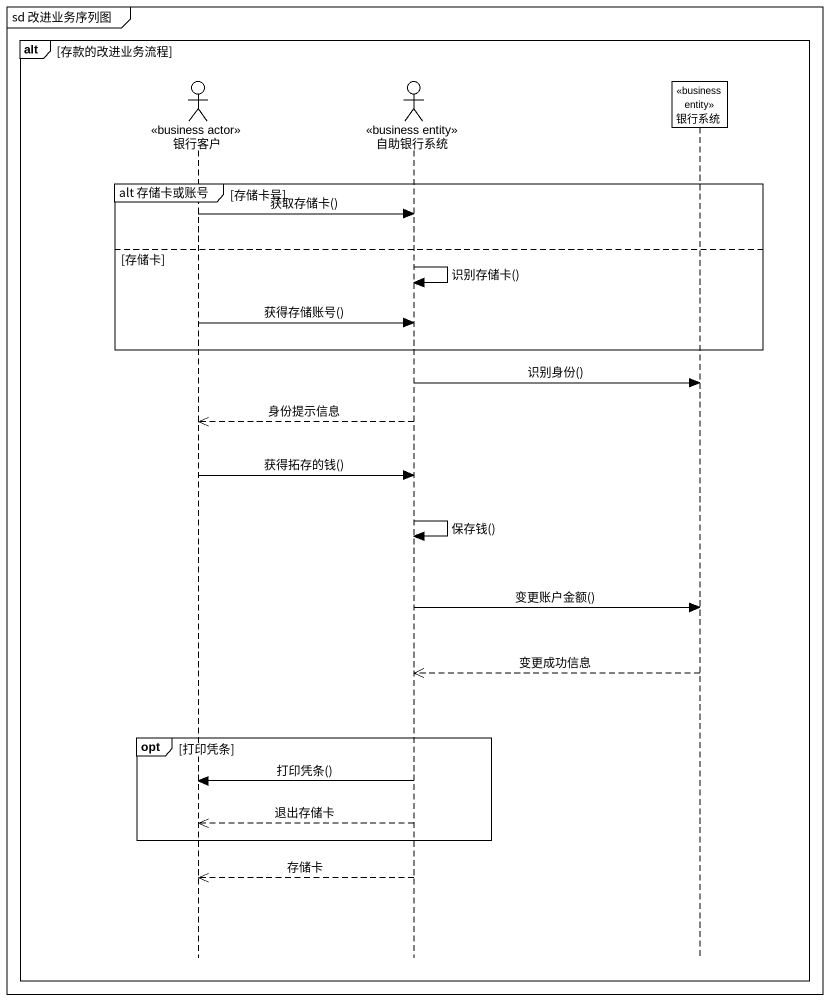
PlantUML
@startuml
mainframe sd 改进业务序列图
hide footbox
actor 银行客户 <<business actor>>
actor 自助银行系统 <<business entity>>
participant 银行系统 <<business entity>>

alt 存款的改进业务流程
  group alt 存储卡或账号 [存储卡号]
    银行客户 -> 自助银行系统 : 获取存储卡()
  else 存储卡
    自助银行系统 -> 自助银行系统 : 识别存储卡()
    银行客户 -> 自助银行系统 : 获得存储账号()
  end
  自助银行系统 -> 银行系统 : 识别身份()
  自助银行系统 -->> 银行客户 : 身份提示信息
  银行客户 -> 自助银行系统 : 获得拓存的钱()
  自助银行系统 -> 自助银行系统 : 保存钱()
  自助银行系统 -> 银行系统 : 变更账户金额()
  银行系统 -->> 自助银行系统 : 变更成功信息
  opt 打印凭条
    自助银行系统 -> 银行客户 : 打印凭条()
    自助银行系统 -->> 银行客户 : 退出存储卡
  end
  自助银行系统 -->> 银行客户 : 存储卡
end
@enduml
